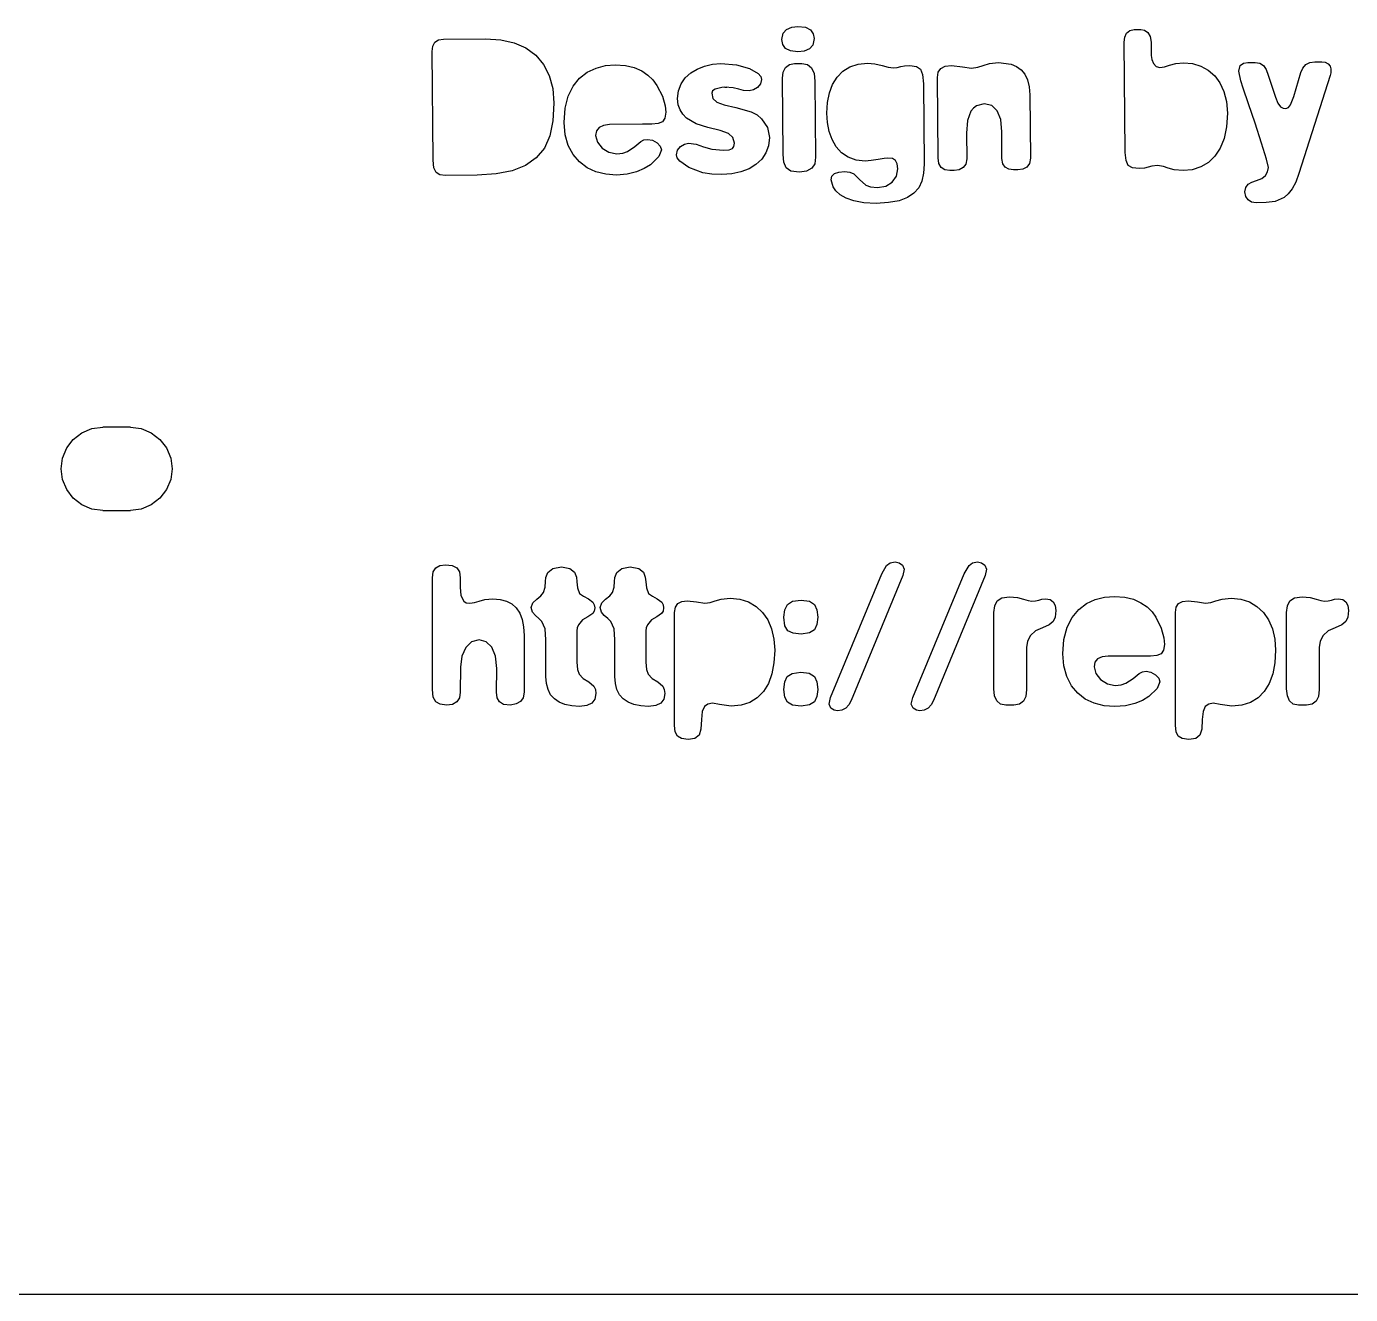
# Model space of a CAD drawing. Header units: metres. Extents: x -207 to 147, y 1162 to 1484.
# Drawn here: x -57.28 to -9.57, y 1162.22 to 1207.91 of the extents above; entities that cross this region are included whole.
import ezdxf

# ---------------------------------------------------------------- set-up
doc = ezdxf.new("R2010")
doc.units = ezdxf.units.M

msp = doc.modelspace()

# ---------------------------------------------------------------- linework, layer by layer
at = {"layer": 'COMPONENT0'}
for p, q in [((-30.015, 1207.66, 0), (-29.89, 1207.803, 0)), ((-29.89, 1207.803, 0), (-29.706, 1207.879, 0)), ((-29.706, 1207.879, 0), (-29.488, 1207.906, 0)), ((-29.488, 1207.906, 0), (-29.213, 1207.878, 0)), ((-29.213, 1207.878, 0), (-29.033, 1207.786, 0)), ((-29.033, 1207.786, 0), (-28.932, 1207.646, 0)), ((-17.638, 1207.665, 0), (-17.525, 1207.762, 0)), ((-17.525, 1207.762, 0), (-17.361, 1207.795, 0)), ((-17.361, 1207.795, 0), (-17.127, 1207.798, 0)), ((-17.127, 1207.798, 0), (-16.985, 1207.771, 0)), ((-16.985, 1207.771, 0), (-16.866, 1207.69, 0)), ((-42.637, 1207.198, 0), (-42.562, 1207.336, 0)), ((-42.562, 1207.336, 0), (-42.434, 1207.42, 0)), ((-42.434, 1207.42, 0), (-42.255, 1207.449, 0)), ((-42.255, 1207.449, 0), (-40.745, 1207.463, 0)), ((-40.745, 1207.463, 0), (-40.192, 1207.43, 0)), ((-40.192, 1207.43, 0), (-39.704, 1207.321, 0)), ((-39.704, 1207.321, 0), (-39.283, 1207.135, 0)), ((-30.055, 1207.432, 0), (-30.015, 1207.66, 0)), ((-30.023, 1207.258, 0), (-30.055, 1207.432, 0)), ((-29.928, 1207.118, 0), (-30.023, 1207.258, 0)), ((-28.938, 1207.239, 0), (-29.066, 1207.096, 0)), ((-28.898, 1207.472, 0), (-28.938, 1207.239, 0)), ((-28.932, 1207.646, 0), (-28.898, 1207.472, 0)), ((-17.723, 1207.338, 0), (-17.703, 1207.518, 0)), ((-17.685, 1203.365, 0), (-17.723, 1207.338, 0)), ((-17.703, 1207.518, 0), (-17.638, 1207.665, 0)), ((-16.866, 1207.69, 0), (-16.785, 1207.55, 0)), ((-16.785, 1207.55, 0), (-16.756, 1207.347, 0)), ((-16.756, 1207.347, 0), (-16.752, 1206.863, 0)), ((-42.661, 1207.005, 0), (-42.637, 1207.198, 0)), ((-42.624, 1203.092, 0), (-42.661, 1207.005, 0)), ((-39.283, 1207.135, 0), (-38.929, 1206.872, 0)), ((-38.929, 1206.872, 0), (-38.647, 1206.538, 0)), ((-29.753, 1207.026, 0), (-29.928, 1207.118, 0)), ((-29.48, 1206.997, 0), (-29.753, 1207.026, 0)), ((-29.255, 1207.023, 0), (-29.48, 1206.997, 0)), ((-29.066, 1207.096, 0), (-29.255, 1207.023, 0)), ((-16.752, 1206.863, 0), (-16.731, 1206.712, 0)), ((-38.647, 1206.538, 0), (-38.443, 1206.138, 0)), ((-37.072, 1206.257, 0), (-36.758, 1206.407, 0)), ((-36.758, 1206.407, 0), (-36.419, 1206.495, 0)), ((-36.419, 1206.495, 0), (-36.067, 1206.527, 0)), ((-36.067, 1206.527, 0), (-35.693, 1206.504, 0)), ((-35.693, 1206.504, 0), (-35.377, 1206.427, 0)), ((-35.377, 1206.427, 0), (-35.111, 1206.308, 0)), ((-35.111, 1206.308, 0), (-34.887, 1206.157, 0)), ((-33.343, 1206.233, 0), (-33.109, 1206.374, 0)), ((-33.109, 1206.374, 0), (-32.843, 1206.479, 0)), ((-32.843, 1206.479, 0), (-32.557, 1206.545, 0)), ((-32.557, 1206.545, 0), (-32.261, 1206.569, 0)), ((-32.261, 1206.569, 0), (-31.7, 1206.523, 0)), ((-31.7, 1206.523, 0), (-31.23, 1206.395, 0)), ((-31.23, 1206.395, 0), (-30.909, 1206.212, 0)), ((-30.014, 1206.258, 0), (-29.925, 1206.426, 0)), ((-29.925, 1206.426, 0), (-29.786, 1206.535, 0)), ((-29.786, 1206.535, 0), (-29.607, 1206.572, 0)), ((-29.607, 1206.572, 0), (-29.344, 1206.575, 0)), ((-29.344, 1206.575, 0), (-29.138, 1206.536, 0)), ((-29.138, 1206.536, 0), (-28.99, 1206.417, 0)), ((-28.99, 1206.417, 0), (-28.9, 1206.216, 0)), ((-28.067, 1206.08, 0), (-27.86, 1206.291, 0)), ((-27.86, 1206.291, 0), (-27.609, 1206.451, 0)), ((-27.609, 1206.451, 0), (-27.314, 1206.553, 0)), ((-27.314, 1206.553, 0), (-26.976, 1206.589, 0)), ((-26.976, 1206.589, 0), (-26.705, 1206.562, 0)), ((-26.705, 1206.562, 0), (-26.451, 1206.502, 0)), ((-26.451, 1206.502, 0), (-26.227, 1206.446, 0)), ((-26.227, 1206.446, 0), (-26.036, 1206.422, 0)), ((-26.036, 1206.422, 0), (-25.901, 1206.434, 0)), ((-25.901, 1206.434, 0), (-25.776, 1206.461, 0)), ((-25.776, 1206.461, 0), (-25.637, 1206.488, 0)), ((-25.637, 1206.488, 0), (-25.451, 1206.501, 0)), ((-25.451, 1206.501, 0), (-25.211, 1206.47, 0)), ((-25.211, 1206.47, 0), (-25.065, 1206.373, 0)), ((-25.065, 1206.373, 0), (-24.988, 1206.175, 0)), ((-24.424, 1206.257, 0), (-24.329, 1206.391, 0)), ((-24.329, 1206.391, 0), (-24.17, 1206.472, 0)), ((-24.17, 1206.472, 0), (-23.946, 1206.501, 0)), ((-23.946, 1206.501, 0), (-23.55, 1206.453, 0)), ((-23.55, 1206.453, 0), (-23.227, 1206.405, 0)), ((-23.227, 1206.405, 0), (-23, 1206.437, 0)), ((-23, 1206.437, 0), (-22.803, 1206.505, 0)), ((-22.803, 1206.505, 0), (-22.573, 1206.573, 0)), ((-22.573, 1206.573, 0), (-22.247, 1206.605, 0)), ((-22.247, 1206.605, 0), (-21.792, 1206.543, 0)), ((-21.792, 1206.543, 0), (-21.601, 1206.461, 0)), ((-21.601, 1206.461, 0), (-21.436, 1206.345, 0)), ((-21.436, 1206.345, 0), (-21.301, 1206.19, 0)), ((-16.731, 1206.712, 0), (-16.672, 1206.567, 0)), ((-16.672, 1206.567, 0), (-16.575, 1206.461, 0)), ((-16.575, 1206.461, 0), (-16.44, 1206.426, 0)), ((-16.44, 1206.426, 0), (-16.268, 1206.453, 0)), ((-16.268, 1206.453, 0), (-16.085, 1206.51, 0)), ((-16.085, 1206.51, 0), (-15.866, 1206.567, 0)), ((-15.866, 1206.567, 0), (-15.591, 1206.595, 0)), ((-15.591, 1206.595, 0), (-15.266, 1206.568, 0)), ((-15.266, 1206.568, 0), (-14.963, 1206.48, 0)), ((-14.963, 1206.48, 0), (-14.693, 1206.334, 0)), ((-14.693, 1206.334, 0), (-14.462, 1206.133, 0)), ((-13.591, 1206.299, 0), (-13.541, 1206.498, 0)), ((-13.525, 1205.948, 0), (-13.591, 1206.299, 0)), ((-13.541, 1206.498, 0), (-13.421, 1206.587, 0)), ((-13.421, 1206.587, 0), (-13.267, 1206.61, 0)), ((-13.267, 1206.61, 0), (-13.003, 1206.613, 0)), ((-13.003, 1206.613, 0), (-12.839, 1206.585, 0)), ((-12.839, 1206.585, 0), (-12.705, 1206.498, 0)), ((-12.705, 1206.498, 0), (-12.602, 1206.353, 0)), ((-12.602, 1206.353, 0), (-12.53, 1206.148, 0)), ((-11.358, 1206.247, 0), (-11.285, 1206.41, 0)), ((-11.285, 1206.41, 0), (-11.181, 1206.531, 0)), ((-11.181, 1206.531, 0), (-11.038, 1206.606, 0)), ((-11.038, 1206.606, 0), (-10.848, 1206.633, 0)), ((-10.848, 1206.633, 0), (-10.599, 1206.635, 0)), ((-10.599, 1206.635, 0), (-10.476, 1206.617, 0)), ((-10.476, 1206.617, 0), (-10.371, 1206.561, 0)), ((-10.371, 1206.561, 0), (-10.299, 1206.476, 0)), ((-10.299, 1206.476, 0), (-10.274, 1206.375, 0)), ((-10.274, 1206.375, 0), (-10.28, 1206.239, 0)), ((-38.443, 1206.138, 0), (-38.319, 1205.673, 0)), ((-37.579, 1205.757, 0), (-37.348, 1206.042, 0)), ((-37.348, 1206.042, 0), (-37.072, 1206.257, 0)), ((-34.887, 1206.157, 0), (-34.704, 1205.981, 0)), ((-34.704, 1205.981, 0), (-34.561, 1205.786, 0)), ((-33.788, 1205.587, 0), (-33.691, 1205.837, 0)), ((-33.691, 1205.837, 0), (-33.539, 1206.054, 0)), ((-33.539, 1206.054, 0), (-33.343, 1206.233, 0)), ((-30.832, 1205.842, 0), (-30.941, 1205.713, 0)), ((-30.909, 1206.212, 0), (-30.82, 1206.105, 0)), ((-30.79, 1205.996, 0), (-30.832, 1205.842, 0)), ((-30.82, 1206.105, 0), (-30.79, 1205.996, 0)), ((-30.042, 1206.04, 0), (-30.014, 1206.258, 0)), ((-30.016, 1203.299, 0), (-30.042, 1206.04, 0)), ((-28.9, 1206.216, 0), (-28.868, 1205.934, 0)), ((-28.868, 1205.934, 0), (-28.842, 1203.193, 0)), ((-28.348, 1205.513, 0), (-28.23, 1205.82, 0)), ((-28.23, 1205.82, 0), (-28.067, 1206.08, 0)), ((-24.988, 1206.175, 0), (-24.961, 1205.846, 0)), ((-24.961, 1205.846, 0), (-24.933, 1202.943, 0)), ((-24.454, 1206.071, 0), (-24.424, 1206.257, 0)), ((-24.427, 1203.169, 0), (-24.454, 1206.071, 0)), ((-21.301, 1206.19, 0), (-21.204, 1205.987, 0)), ((-21.204, 1205.987, 0), (-21.145, 1205.738, 0)), ((-14.462, 1206.133, 0), (-14.273, 1205.877, 0)), ((-14.273, 1205.877, 0), (-14.13, 1205.565, 0)), ((-13.438, 1205.678, 0), (-13.525, 1205.948, 0)), ((-12.53, 1206.148, 0), (-12.266, 1205.359, 0)), ((-11.614, 1205.38, 0), (-11.358, 1206.247, 0)), ((-10.301, 1206.14, 0), (-11.426, 1202.611, 0)), ((-10.28, 1206.239, 0), (-10.301, 1206.14, 0)), ((-38.319, 1205.673, 0), (-38.275, 1205.141, 0)), ((-37.873, 1204.959, 0), (-37.759, 1205.397, 0)), ((-37.759, 1205.397, 0), (-37.579, 1205.757, 0)), ((-34.561, 1205.786, 0), (-34.366, 1205.392, 0)), ((-34.366, 1205.392, 0), (-34.271, 1205.045, 0)), ((-33.818, 1205.308, 0), (-33.788, 1205.587, 0)), ((-32.558, 1205.591, 0), (-32.588, 1205.503, 0)), ((-32.588, 1205.503, 0), (-32.546, 1205.316, 0)), ((-32.465, 1205.651, 0), (-32.558, 1205.591, 0)), ((-32.22, 1205.712, 0), (-32.465, 1205.651, 0)), ((-32.041, 1205.724, 0), (-32.22, 1205.712, 0)), ((-32.114, 1205.72, 0), (-32.041, 1205.724, 0)), ((-31.817, 1205.701, 0), (-32.114, 1205.72, 0)), ((-31.611, 1205.652, 0), (-31.817, 1205.701, 0)), ((-31.438, 1205.602, 0), (-31.611, 1205.652, 0)), ((-31.24, 1205.582, 0), (-31.438, 1205.602, 0)), ((-31.087, 1205.62, 0), (-31.24, 1205.582, 0)), ((-30.941, 1205.713, 0), (-31.087, 1205.62, 0)), ((-28.419, 1205.166, 0), (-28.348, 1205.513, 0)), ((-21.145, 1205.738, 0), (-21.123, 1205.443, 0)), ((-21.123, 1205.443, 0), (-21.101, 1203.156, 0)), ((-14.13, 1205.565, 0), (-14.039, 1205.198, 0)), ((-13.246, 1205.122, 0), (-13.438, 1205.678, 0)), ((-12.266, 1205.359, 0), (-12.19, 1205.14, 0)), ((-11.725, 1205.085, 0), (-11.614, 1205.38, 0)), ((-38.275, 1205.141, 0), (-38.308, 1204.508, 0)), ((-37.907, 1204.442, 0), (-37.873, 1204.959, 0)), ((-34.271, 1205.045, 0), (-34.247, 1204.814, 0)), ((-33.795, 1205.089, 0), (-33.818, 1205.308, 0)), ((-33.73, 1204.902, 0), (-33.795, 1205.089, 0)), ((-33.629, 1204.743, 0), (-33.73, 1204.902, 0)), ((-32.546, 1205.316, 0), (-32.406, 1205.182, 0)), ((-32.406, 1205.182, 0), (-32.141, 1205.082, 0)), ((-32.141, 1205.082, 0), (-31.719, 1204.991, 0)), ((-31.719, 1204.991, 0), (-31.164, 1204.83, 0)), ((-28.44, 1204.787, 0), (-28.419, 1205.166, 0)), ((-23.247, 1204.851, 0), (-23.365, 1204.52, 0)), ((-23.158, 1204.967, 0), (-23.247, 1204.851, 0)), ((-23.048, 1205.051, 0), (-23.158, 1204.967, 0)), ((-22.768, 1205.119, 0), (-23.048, 1205.051, 0)), ((-22.493, 1205.059, 0), (-22.768, 1205.119, 0)), ((-22.295, 1204.871, 0), (-22.493, 1205.059, 0)), ((-22.174, 1204.556, 0), (-22.295, 1204.871, 0)), ((-14.039, 1205.198, 0), (-14.005, 1204.778, 0)), ((-13.008, 1204.417, 0), (-13.246, 1205.122, 0)), ((-12.19, 1205.14, 0), (-12.094, 1205.016, 0)), ((-12.094, 1205.016, 0), (-11.991, 1204.962, 0)), ((-11.991, 1204.962, 0), (-11.896, 1204.952, 0)), ((-11.896, 1204.952, 0), (-11.798, 1204.986, 0)), ((-11.798, 1204.986, 0), (-11.725, 1205.085, 0)), ((-38.308, 1204.508, 0), (-38.421, 1203.971, 0)), ((-37.868, 1204.002, 0), (-37.907, 1204.442, 0)), ((-36.266, 1204.37, 0), (-36.49, 1204.344, 0)), ((-35.079, 1204.381, 0), (-36.266, 1204.37, 0)), ((-34.742, 1204.384, 0), (-35.079, 1204.381, 0)), ((-34.515, 1204.407, 0), (-34.742, 1204.384, 0)), ((-34.361, 1204.472, 0), (-34.515, 1204.407, 0)), ((-34.275, 1204.6, 0), (-34.361, 1204.472, 0)), ((-34.247, 1204.814, 0), (-34.275, 1204.6, 0)), ((-33.496, 1204.607, 0), (-33.629, 1204.743, 0)), ((-33.15, 1204.398, 0), (-33.496, 1204.607, 0)), ((-32.723, 1204.263, 0), (-33.15, 1204.398, 0)), ((-31.164, 1204.83, 0), (-30.955, 1204.718, 0)), ((-30.955, 1204.718, 0), (-30.791, 1204.585, 0)), ((-30.791, 1204.585, 0), (-30.579, 1204.271, 0)), ((-28.416, 1204.45, 0), (-28.44, 1204.787, 0)), ((-28.353, 1204.128, 0), (-28.416, 1204.45, 0)), ((-23.365, 1204.52, 0), (-23.401, 1204.058, 0)), ((-22.13, 1204.114, 0), (-22.174, 1204.556, 0)), ((-14.005, 1204.778, 0), (-14.032, 1204.291, 0)), ((-12.778, 1203.705, 0), (-13.008, 1204.417, 0)), ((-38.421, 1203.971, 0), (-38.62, 1203.526, 0)), ((-37.757, 1203.619, 0), (-37.868, 1204.002, 0)), ((-36.745, 1204.151, 0), (-36.776, 1203.984, 0)), ((-36.776, 1203.984, 0), (-36.707, 1203.743, 0)), ((-36.65, 1204.271, 0), (-36.745, 1204.151, 0)), ((-36.49, 1204.344, 0), (-36.65, 1204.271, 0)), ((-32.279, 1204.153, 0), (-32.723, 1204.263, 0)), ((-31.985, 1204.05, 0), (-32.279, 1204.153, 0)), ((-31.822, 1203.912, 0), (-31.985, 1204.05, 0)), ((-31.772, 1203.7, 0), (-31.822, 1203.912, 0)), ((-30.579, 1204.271, 0), (-30.506, 1203.903, 0)), ((-30.506, 1203.903, 0), (-30.536, 1203.61, 0)), ((-28.248, 1203.832, 0), (-28.353, 1204.128, 0)), ((-23.401, 1204.058, 0), (-23.399, 1203.134, 0)), ((-22.129, 1203.146, 0), (-22.13, 1204.114, 0)), ((-14.032, 1204.291, 0), (-14.121, 1203.871, 0)), ((-38.62, 1203.526, 0), (-38.912, 1203.171, 0)), ((-37.584, 1203.294, 0), (-37.757, 1203.619, 0)), ((-36.707, 1203.743, 0), (-36.533, 1203.528, 0)), ((-36.533, 1203.528, 0), (-36.29, 1203.373, 0)), ((-35.623, 1203.401, 0), (-35.361, 1203.579, 0)), ((-35.361, 1203.579, 0), (-35.146, 1203.757, 0)), ((-35.146, 1203.757, 0), (-35.033, 1203.819, 0)), ((-35.033, 1203.819, 0), (-34.898, 1203.84, 0)), ((-34.898, 1203.84, 0), (-34.722, 1203.805, 0)), ((-34.722, 1203.805, 0), (-34.559, 1203.715, 0)), ((-34.559, 1203.715, 0), (-34.441, 1203.595, 0)), ((-34.396, 1203.464, 0), (-34.492, 1203.225, 0)), ((-34.441, 1203.595, 0), (-34.396, 1203.464, 0)), ((-33.858, 1203.285, 0), (-33.823, 1203.446, 0)), ((-33.823, 1203.446, 0), (-33.717, 1203.579, 0)), ((-33.717, 1203.579, 0), (-33.573, 1203.668, 0)), ((-33.573, 1203.668, 0), (-33.422, 1203.699, 0)), ((-33.422, 1203.699, 0), (-33.146, 1203.661, 0)), ((-33.146, 1203.661, 0), (-32.889, 1203.572, 0)), ((-32.889, 1203.572, 0), (-32.584, 1203.484, 0)), ((-32.584, 1203.484, 0), (-32.158, 1203.448, 0)), ((-32.158, 1203.448, 0), (-31.959, 1203.464, 0)), ((-31.959, 1203.464, 0), (-31.844, 1203.509, 0)), ((-31.844, 1203.509, 0), (-31.79, 1203.587, 0)), ((-31.79, 1203.587, 0), (-31.772, 1203.7, 0)), ((-30.536, 1203.61, 0), (-30.633, 1203.349, 0)), ((-28.098, 1203.573, 0), (-28.248, 1203.832, 0)), ((-27.906, 1203.358, 0), (-28.098, 1203.573, 0)), ((-14.266, 1203.518, 0), (-14.456, 1203.231, 0)), ((-14.121, 1203.871, 0), (-14.266, 1203.518, 0)), ((-12.6, 1203.127, 0), (-12.778, 1203.705, 0)), ((-42.597, 1202.816, 0), (-42.624, 1203.092, 0)), ((-38.912, 1203.171, 0), (-39.297, 1202.9, 0)), ((-37.356, 1203.025, 0), (-37.584, 1203.294, 0)), ((-37.079, 1202.816, 0), (-37.356, 1203.025, 0)), ((-36.29, 1203.373, 0), (-36.007, 1203.317, 0)), ((-36.007, 1203.317, 0), (-35.794, 1203.339, 0)), ((-35.794, 1203.339, 0), (-35.623, 1203.401, 0)), ((-34.492, 1203.225, 0), (-34.79, 1202.925, 0)), ((-33.828, 1203.177, 0), (-33.858, 1203.285, 0)), ((-33.742, 1203.059, 0), (-33.828, 1203.177, 0)), ((-33.417, 1202.825, 0), (-33.742, 1203.059, 0)), ((-30.787, 1203.121, 0), (-30.992, 1202.932, 0)), ((-30.633, 1203.349, 0), (-30.787, 1203.121, 0)), ((-29.987, 1203.017, 0), (-30.016, 1203.299, 0)), ((-29.905, 1202.816, 0), (-29.987, 1203.017, 0)), ((-28.877, 1202.962, 0), (-28.985, 1202.796, 0)), ((-28.842, 1203.193, 0), (-28.877, 1202.962, 0)), ((-27.67, 1203.192, 0), (-27.906, 1203.358, 0)), ((-27.388, 1203.088, 0), (-27.67, 1203.192, 0)), ((-27.06, 1203.055, 0), (-27.388, 1203.088, 0)), ((-26.84, 1203.072, 0), (-27.06, 1203.055, 0)), ((-26.595, 1203.111, 0), (-26.84, 1203.072, 0)), ((-26.379, 1203.15, 0), (-26.595, 1203.111, 0)), ((-26.24, 1203.166, 0), (-26.379, 1203.15, 0)), ((-26.077, 1203.144, 0), (-26.24, 1203.166, 0)), ((-25.968, 1203.076, 0), (-26.077, 1203.144, 0)), ((-25.906, 1202.955, 0), (-25.968, 1203.076, 0)), ((-25.885, 1202.773, 0), (-25.906, 1202.955, 0)), ((-24.933, 1202.943, 0), (-24.952, 1202.62, 0)), ((-24.397, 1202.965, 0), (-24.427, 1203.169, 0)), ((-24.313, 1202.825, 0), (-24.397, 1202.965, 0)), ((-23.43, 1202.95, 0), (-23.528, 1202.822, 0)), ((-23.399, 1203.134, 0), (-23.43, 1202.95, 0)), ((-22.098, 1202.962, 0), (-22.129, 1203.146, 0)), ((-22.008, 1202.836, 0), (-22.098, 1202.962, 0)), ((-21.133, 1202.972, 0), (-21.231, 1202.843, 0)), ((-21.101, 1203.156, 0), (-21.133, 1202.972, 0)), ((-17.656, 1203.073, 0), (-17.685, 1203.365, 0)), ((-17.575, 1202.898, 0), (-17.656, 1203.073, 0)), ((-14.69, 1203.007, 0), (-14.966, 1202.846, 0)), ((-14.456, 1203.231, 0), (-14.69, 1203.007, 0)), ((-12.528, 1202.82, 0), (-12.6, 1203.127, 0)), ((-42.521, 1202.649, 0), (-42.597, 1202.816, 0)), ((-42.385, 1202.565, 0), (-42.521, 1202.649, 0)), ((-42.179, 1202.539, 0), (-42.385, 1202.565, 0)), ((-41.036, 1202.55, 0), (-42.179, 1202.539, 0)), ((-40.354, 1202.593, 0), (-41.036, 1202.55, 0)), ((-39.776, 1202.708, 0), (-40.354, 1202.593, 0)), ((-39.297, 1202.9, 0), (-39.776, 1202.708, 0)), ((-36.759, 1202.668, 0), (-37.079, 1202.816, 0)), ((-36.402, 1202.581, 0), (-36.759, 1202.668, 0)), ((-36.014, 1202.554, 0), (-36.402, 1202.581, 0)), ((-35.63, 1202.585, 0), (-36.014, 1202.554, 0)), ((-35.297, 1202.667, 0), (-35.63, 1202.585, 0)), ((-35.017, 1202.786, 0), (-35.297, 1202.667, 0)), ((-34.79, 1202.925, 0), (-35.017, 1202.786, 0)), ((-32.906, 1202.639, 0), (-33.417, 1202.825, 0)), ((-32.585, 1202.584, 0), (-32.906, 1202.639, 0)), ((-32.223, 1202.569, 0), (-32.585, 1202.584, 0)), ((-31.865, 1202.595, 0), (-32.223, 1202.569, 0)), ((-31.535, 1202.667, 0), (-31.865, 1202.595, 0)), ((-31.242, 1202.78, 0), (-31.535, 1202.667, 0)), ((-30.992, 1202.932, 0), (-31.242, 1202.78, 0)), ((-29.731, 1202.697, 0), (-29.905, 1202.816, 0)), ((-29.424, 1202.66, 0), (-29.731, 1202.697, 0)), ((-29.168, 1202.695, 0), (-29.424, 1202.66, 0)), ((-28.985, 1202.796, 0), (-29.168, 1202.695, 0)), ((-28.285, 1202.384, 0), (-28.255, 1202.512, 0)), ((-28.255, 1202.512, 0), (-28.163, 1202.605, 0)), ((-28.163, 1202.605, 0), (-28.011, 1202.661, 0)), ((-28.011, 1202.661, 0), (-27.804, 1202.682, 0)), ((-27.804, 1202.682, 0), (-27.607, 1202.661, 0)), ((-27.607, 1202.661, 0), (-27.47, 1202.593, 0)), ((-27.47, 1202.593, 0), (-27.266, 1202.393, 0)), ((-26.082, 1202.298, 0), (-25.932, 1202.511, 0)), ((-25.932, 1202.511, 0), (-25.885, 1202.773, 0)), ((-24.952, 1202.62, 0), (-25.015, 1202.338, 0)), ((-24.182, 1202.744, 0), (-24.313, 1202.825, 0)), ((-24.012, 1202.718, 0), (-24.182, 1202.744, 0)), ((-23.85, 1202.72, 0), (-24.012, 1202.718, 0)), ((-23.674, 1202.746, 0), (-23.85, 1202.72, 0)), ((-23.528, 1202.822, 0), (-23.674, 1202.746, 0)), ((-21.876, 1202.763, 0), (-22.008, 1202.836, 0)), ((-21.714, 1202.74, 0), (-21.876, 1202.763, 0)), ((-21.552, 1202.741, 0), (-21.714, 1202.74, 0)), ((-21.377, 1202.768, 0), (-21.552, 1202.741, 0)), ((-21.231, 1202.843, 0), (-21.377, 1202.768, 0)), ((-17.423, 1202.811, 0), (-17.575, 1202.898, 0)), ((-17.182, 1202.784, 0), (-17.423, 1202.811, 0)), ((-16.988, 1202.801, 0), (-17.182, 1202.784, 0)), ((-16.86, 1202.839, 0), (-16.988, 1202.801, 0)), ((-16.729, 1202.877, 0), (-16.86, 1202.839, 0)), ((-16.524, 1202.893, 0), (-16.729, 1202.877, 0)), ((-16.307, 1202.866, 0), (-16.524, 1202.893, 0)), ((-16.134, 1202.802, 0), (-16.307, 1202.866, 0)), ((-15.925, 1202.738, 0), (-16.134, 1202.802, 0)), ((-15.598, 1202.712, 0), (-15.925, 1202.738, 0)), ((-15.272, 1202.747, 0), (-15.598, 1202.712, 0)), ((-14.966, 1202.846, 0), (-15.272, 1202.747, 0)), ((-12.763, 1202.429, 0), (-12.631, 1202.537, 0)), ((-12.631, 1202.537, 0), (-12.553, 1202.673, 0)), ((-12.553, 1202.673, 0), (-12.528, 1202.82, 0)), ((-11.426, 1202.611, 0), (-11.541, 1202.3, 0)), ((-28.213, 1202.124, 0), (-28.285, 1202.384, 0)), ((-28.115, 1201.979, 0), (-28.213, 1202.124, 0)), ((-27.266, 1202.393, 0), (-27.034, 1202.194, 0)), ((-27.034, 1202.194, 0), (-26.86, 1202.127, 0)), ((-26.86, 1202.127, 0), (-26.611, 1202.106, 0)), ((-26.611, 1202.106, 0), (-26.314, 1202.156, 0)), ((-26.314, 1202.156, 0), (-26.082, 1202.298, 0)), ((-25.129, 1202.097, 0), (-25.301, 1201.899, 0)), ((-25.015, 1202.338, 0), (-25.129, 1202.097, 0)), ((-13.37, 1201.947, 0), (-13.343, 1202.103, 0)), ((-13.343, 1202.103, 0), (-13.259, 1202.22, 0)), ((-13.259, 1202.22, 0), (-13.125, 1202.303, 0)), ((-13.125, 1202.303, 0), (-12.949, 1202.362, 0)), ((-12.949, 1202.362, 0), (-12.763, 1202.429, 0)), ((-11.67, 1202.059, 0), (-11.811, 1201.876, 0)), ((-11.541, 1202.3, 0), (-11.67, 1202.059, 0)), ((-27.961, 1201.844, 0), (-28.115, 1201.979, 0)), ((-27.747, 1201.723, 0), (-27.961, 1201.844, 0)), ((-27.468, 1201.621, 0), (-27.747, 1201.723, 0)), ((-27.111, 1201.553, 0), (-27.468, 1201.621, 0)), ((-26.664, 1201.533, 0), (-27.111, 1201.553, 0)), ((-26.212, 1201.56, 0), (-26.664, 1201.533, 0)), ((-25.837, 1201.629, 0), (-26.212, 1201.56, 0)), ((-25.535, 1201.742, 0), (-25.837, 1201.629, 0)), ((-25.301, 1201.899, 0), (-25.535, 1201.742, 0)), ((-13.341, 1201.779, 0), (-13.37, 1201.947, 0)), ((-13.257, 1201.655, 0), (-13.341, 1201.779, 0)), ((-13.13, 1201.58, 0), (-13.257, 1201.655, 0)), ((-12.97, 1201.555, 0), (-13.13, 1201.58, 0)), ((-12.604, 1201.559, 0), (-12.97, 1201.555, 0)), ((-12.278, 1201.595, 0), (-12.604, 1201.559, 0)), ((-11.96, 1201.741, 0), (-12.278, 1201.595, 0)), ((-11.811, 1201.876, 0), (-11.96, 1201.741, 0))]:
    msp.add_line(p, q, dxfattribs=at)
at = {"layer": 'COMPONENT1'}
for p, q in [((-42.65, 1188.047, 0), (-42.621, 1188.253, 0)), ((-42.621, 1188.253, 0), (-42.533, 1188.399, 0)), ((-42.533, 1188.399, 0), (-42.386, 1188.487, 0)), ((-42.386, 1188.487, 0), (-42.18, 1188.516, 0)), ((-42.18, 1188.516, 0), (-41.94, 1188.488, 0)), ((-41.94, 1188.488, 0), (-41.776, 1188.403, 0)), ((-41.776, 1188.403, 0), (-41.683, 1188.257, 0)), ((-41.683, 1188.257, 0), (-41.652, 1188.047, 0)), ((-38.563, 1188.058, 0), (-38.489, 1188.234, 0)), ((-38.489, 1188.234, 0), (-38.317, 1188.377, 0)), ((-38.317, 1188.377, 0), (-38.006, 1188.436, 0)), ((-38.006, 1188.436, 0), (-37.702, 1188.381, 0)), ((-37.702, 1188.381, 0), (-37.534, 1188.242, 0)), ((-37.534, 1188.242, 0), (-37.464, 1188.062, 0)), ((-36.079, 1188.058, 0), (-36.005, 1188.234, 0)), ((-36.005, 1188.234, 0), (-35.833, 1188.377, 0)), ((-35.833, 1188.377, 0), (-35.522, 1188.436, 0)), ((-35.522, 1188.436, 0), (-35.218, 1188.381, 0)), ((-35.218, 1188.381, 0), (-35.05, 1188.242, 0)), ((-35.05, 1188.242, 0), (-34.981, 1188.062, 0)), ((-28.306, 1183.731, 0), (-26.458, 1188.187, 0)), ((-26.458, 1188.187, 0), (-26.283, 1188.484, 0)), ((-26.283, 1188.484, 0), (-26.151, 1188.581, 0)), ((-26.151, 1188.581, 0), (-25.975, 1188.613, 0)), ((-25.975, 1188.613, 0), (-25.832, 1188.587, 0)), ((-25.832, 1188.587, 0), (-25.714, 1188.503, 0)), ((-25.714, 1188.503, 0), (-25.656, 1188.352, 0)), ((-25.656, 1188.352, 0), (-25.696, 1188.129, 0)), ((-25.339, 1183.731, 0), (-23.491, 1188.187, 0)), ((-23.491, 1188.187, 0), (-23.315, 1188.484, 0)), ((-23.315, 1188.484, 0), (-23.184, 1188.581, 0)), ((-23.184, 1188.581, 0), (-23.008, 1188.613, 0)), ((-23.008, 1188.613, 0), (-22.865, 1188.587, 0)), ((-22.865, 1188.587, 0), (-22.747, 1188.503, 0)), ((-22.747, 1188.503, 0), (-22.689, 1188.352, 0)), ((-22.689, 1188.352, 0), (-22.729, 1188.129, 0)), ((-42.65, 1184.016, 0), (-42.65, 1188.047, 0)), ((-41.652, 1188.047, 0), (-41.655, 1187.706, 0)), ((-41.655, 1187.706, 0), (-41.63, 1187.41, 0)), ((-38.65, 1187.512, 0), (-38.585, 1187.71, 0)), ((-38.585, 1187.71, 0), (-38.577, 1187.908, 0)), ((-38.577, 1187.908, 0), (-38.563, 1188.058, 0)), ((-37.464, 1188.062, 0), (-37.45, 1187.893, 0)), ((-37.45, 1187.893, 0), (-37.428, 1187.677, 0)), ((-37.428, 1187.677, 0), (-37.347, 1187.483, 0)), ((-36.167, 1187.512, 0), (-36.101, 1187.71, 0)), ((-36.101, 1187.71, 0), (-36.093, 1187.908, 0)), ((-36.093, 1187.908, 0), (-36.079, 1188.058, 0)), ((-34.981, 1188.062, 0), (-34.966, 1187.893, 0)), ((-34.966, 1187.893, 0), (-34.944, 1187.677, 0)), ((-34.944, 1187.677, 0), (-34.863, 1187.483, 0)), ((-25.696, 1188.129, 0), (-27.558, 1183.628, 0)), ((-22.729, 1188.129, 0), (-24.591, 1183.628, 0)), ((-41.63, 1187.41, 0), (-41.527, 1187.201, 0)), ((-41.527, 1187.201, 0), (-41.434, 1187.143, 0)), ((-41.135, 1187.149, 0), (-40.97, 1187.204, 0)), ((-40.97, 1187.204, 0), (-40.765, 1187.259, 0)), ((-40.765, 1187.259, 0), (-40.479, 1187.285, 0)), ((-40.479, 1187.285, 0), (-40.215, 1187.264, 0)), ((-40.215, 1187.264, 0), (-39.985, 1187.203, 0)), ((-39.985, 1187.203, 0), (-39.791, 1187.099, 0)), ((-39.032, 1187.138, 0), (-38.896, 1187.278, 0)), ((-38.896, 1187.278, 0), (-38.746, 1187.399, 0)), ((-38.746, 1187.399, 0), (-38.65, 1187.512, 0)), ((-37.347, 1187.483, 0), (-37.212, 1187.377, 0)), ((-37.212, 1187.377, 0), (-37.032, 1187.285, 0)), ((-37.032, 1187.285, 0), (-36.874, 1187.16, 0)), ((-36.548, 1187.138, 0), (-36.412, 1187.278, 0)), ((-36.412, 1187.278, 0), (-36.262, 1187.399, 0)), ((-36.262, 1187.399, 0), (-36.167, 1187.512, 0)), ((-34.863, 1187.483, 0), (-34.728, 1187.377, 0)), ((-34.728, 1187.377, 0), (-34.548, 1187.285, 0)), ((-34.548, 1187.285, 0), (-34.39, 1187.16, 0)), ((-33.811, 1187.112, 0), (-33.669, 1187.192, 0)), ((-33.669, 1187.192, 0), (-33.47, 1187.218, 0)), ((-33.47, 1187.218, 0), (-33.134, 1187.174, 0)), ((-32.646, 1187.156, 0), (-32.467, 1187.215, 0)), ((-32.467, 1187.215, 0), (-32.243, 1187.277, 0)), ((-32.243, 1187.277, 0), (-31.917, 1187.306, 0)), ((-31.917, 1187.306, 0), (-31.574, 1187.273, 0)), ((-31.574, 1187.273, 0), (-31.261, 1187.174, 0)), ((-29.859, 1187.081, 0), (-29.674, 1187.196, 0)), ((-29.674, 1187.196, 0), (-29.368, 1187.235, 0)), ((-29.368, 1187.235, 0), (-29.059, 1187.196, 0)), ((-29.059, 1187.196, 0), (-28.88, 1187.081, 0)), ((-22.389, 1187.032, 0), (-22.304, 1187.212, 0)), ((-22.304, 1187.212, 0), (-22.136, 1187.322, 0)), ((-22.136, 1187.322, 0), (-21.86, 1187.358, 0)), ((-21.86, 1187.358, 0), (-21.566, 1187.333, 0)), ((-21.566, 1187.333, 0), (-21.35, 1187.278, 0)), ((-21.35, 1187.278, 0), (-21.189, 1187.223, 0)), ((-21.189, 1187.223, 0), (-21.053, 1187.197, 0)), ((-21.053, 1187.197, 0), (-20.914, 1187.212, 0)), ((-20.914, 1187.212, 0), (-20.804, 1187.241, 0)), ((-20.804, 1187.241, 0), (-20.694, 1187.27, 0)), ((-20.694, 1187.27, 0), (-20.555, 1187.285, 0)), ((-20.555, 1187.285, 0), (-20.394, 1187.258, 0)), ((-20.394, 1187.258, 0), (-20.28, 1187.179, 0)), ((-19.084, 1187.114, 0), (-18.769, 1187.261, 0)), ((-18.769, 1187.261, 0), (-18.43, 1187.346, 0)), ((-18.43, 1187.346, 0), (-18.077, 1187.374, 0)), ((-18.077, 1187.374, 0), (-17.703, 1187.348, 0)), ((-17.703, 1187.348, 0), (-17.388, 1187.268, 0)), ((-17.388, 1187.268, 0), (-17.123, 1187.146, 0)), ((-15.762, 1187.112, 0), (-15.62, 1187.192, 0)), ((-15.62, 1187.192, 0), (-15.421, 1187.218, 0)), ((-15.421, 1187.218, 0), (-15.084, 1187.174, 0)), ((-14.597, 1187.156, 0), (-14.417, 1187.215, 0)), ((-14.417, 1187.215, 0), (-14.194, 1187.277, 0)), ((-14.194, 1187.277, 0), (-13.868, 1187.306, 0)), ((-13.868, 1187.306, 0), (-13.524, 1187.273, 0)), ((-13.524, 1187.273, 0), (-13.212, 1187.174, 0)), ((-11.842, 1187.032, 0), (-11.756, 1187.212, 0)), ((-11.756, 1187.212, 0), (-11.588, 1187.322, 0)), ((-11.588, 1187.322, 0), (-11.312, 1187.358, 0)), ((-11.312, 1187.358, 0), (-11.019, 1187.333, 0)), ((-11.019, 1187.333, 0), (-10.802, 1187.278, 0)), ((-10.802, 1187.278, 0), (-10.641, 1187.223, 0)), ((-10.641, 1187.223, 0), (-10.505, 1187.197, 0)), ((-10.505, 1187.197, 0), (-10.366, 1187.212, 0)), ((-10.366, 1187.212, 0), (-10.256, 1187.241, 0)), ((-10.256, 1187.241, 0), (-10.146, 1187.27, 0)), ((-10.146, 1187.27, 0), (-10.007, 1187.285, 0)), ((-10.007, 1187.285, 0), (-9.847, 1187.258, 0)), ((-9.847, 1187.258, 0), (-9.732, 1187.179, 0)), ((-41.434, 1187.143, 0), (-41.3, 1187.124, 0)), ((-41.3, 1187.124, 0), (-41.135, 1187.149, 0)), ((-39.791, 1187.099, 0), (-39.633, 1186.955, 0)), ((-39.633, 1186.955, 0), (-39.509, 1186.77, 0)), ((-39.509, 1186.77, 0), (-39.421, 1186.543, 0)), ((-39.09, 1186.97, 0), (-39.032, 1187.138, 0)), ((-39.046, 1186.805, 0), (-39.09, 1186.97, 0)), ((-38.944, 1186.68, 0), (-39.046, 1186.805, 0)), ((-36.878, 1186.754, 0), (-37.05, 1186.633, 0)), ((-36.823, 1186.839, 0), (-36.878, 1186.754, 0)), ((-36.874, 1187.16, 0), (-36.822, 1187.072, 0)), ((-36.805, 1186.955, 0), (-36.823, 1186.839, 0)), ((-36.822, 1187.072, 0), (-36.805, 1186.955, 0)), ((-36.606, 1186.97, 0), (-36.548, 1187.138, 0)), ((-36.562, 1186.805, 0), (-36.606, 1186.97, 0)), ((-36.46, 1186.68, 0), (-36.562, 1186.805, 0)), ((-34.394, 1186.754, 0), (-34.566, 1186.633, 0)), ((-34.339, 1186.839, 0), (-34.394, 1186.754, 0)), ((-34.39, 1187.16, 0), (-34.338, 1187.072, 0)), ((-34.321, 1186.955, 0), (-34.339, 1186.839, 0)), ((-34.338, 1187.072, 0), (-34.321, 1186.955, 0)), ((-33.924, 1186.793, 0), (-33.896, 1186.979, 0)), ((-33.924, 1182.719, 0), (-33.924, 1186.793, 0)), ((-33.896, 1186.979, 0), (-33.811, 1187.112, 0)), ((-33.134, 1187.174, 0), (-32.841, 1187.13, 0)), ((-32.841, 1187.13, 0), (-32.646, 1187.156, 0)), ((-31.261, 1187.174, 0), (-30.986, 1187.014, 0)), ((-30.986, 1187.014, 0), (-30.755, 1186.797, 0)), ((-30.755, 1186.797, 0), (-30.57, 1186.526, 0)), ((-29.983, 1186.619, 0), (-29.952, 1186.888, 0)), ((-29.952, 1186.888, 0), (-29.859, 1187.081, 0)), ((-28.88, 1187.081, 0), (-28.795, 1186.888, 0)), ((-28.795, 1186.888, 0), (-28.766, 1186.619, 0)), ((-22.418, 1186.787, 0), (-22.389, 1187.032, 0)), ((-22.418, 1184.045, 0), (-22.418, 1186.787, 0)), ((-20.28, 1187.179, 0), (-20.211, 1187.046, 0)), ((-20.188, 1186.86, 0), (-20.212, 1186.629, 0)), ((-20.211, 1187.046, 0), (-20.188, 1186.86, 0)), ((-19.597, 1186.618, 0), (-19.363, 1186.902, 0)), ((-19.363, 1186.902, 0), (-19.084, 1187.114, 0)), ((-17.123, 1187.146, 0), (-16.9, 1186.993, 0)), ((-16.9, 1186.993, 0), (-16.719, 1186.815, 0)), ((-16.719, 1186.815, 0), (-16.578, 1186.619, 0)), ((-15.875, 1186.793, 0), (-15.847, 1186.979, 0)), ((-15.875, 1182.719, 0), (-15.875, 1186.793, 0)), ((-15.847, 1186.979, 0), (-15.762, 1187.112, 0)), ((-15.084, 1187.174, 0), (-14.791, 1187.13, 0)), ((-14.791, 1187.13, 0), (-14.597, 1187.156, 0)), ((-13.212, 1187.174, 0), (-12.937, 1187.014, 0)), ((-12.937, 1187.014, 0), (-12.706, 1186.797, 0)), ((-12.706, 1186.797, 0), (-12.521, 1186.526, 0)), ((-11.87, 1186.787, 0), (-11.842, 1187.032, 0)), ((-11.87, 1184.045, 0), (-11.87, 1186.787, 0)), ((-9.732, 1187.179, 0), (-9.663, 1187.046, 0)), ((-9.641, 1186.86, 0), (-9.664, 1186.629, 0)), ((-9.663, 1187.046, 0), (-9.641, 1186.86, 0)), ((-39.421, 1186.543, 0), (-39.368, 1186.275, 0)), ((-39.368, 1186.275, 0), (-39.35, 1185.966, 0)), ((-38.819, 1186.574, 0), (-38.944, 1186.68, 0)), ((-38.709, 1186.471, 0), (-38.819, 1186.574, 0)), ((-38.588, 1186.2, 0), (-38.709, 1186.471, 0)), ((-37.431, 1186.244, 0), (-37.446, 1186.138, 0)), ((-37.391, 1186.354, 0), (-37.431, 1186.244, 0)), ((-37.245, 1186.523, 0), (-37.391, 1186.354, 0)), ((-37.05, 1186.633, 0), (-37.245, 1186.523, 0)), ((-36.335, 1186.574, 0), (-36.46, 1186.68, 0)), ((-36.225, 1186.471, 0), (-36.335, 1186.574, 0)), ((-36.105, 1186.2, 0), (-36.225, 1186.471, 0)), ((-34.948, 1186.244, 0), (-34.962, 1186.138, 0)), ((-34.907, 1186.354, 0), (-34.948, 1186.244, 0)), ((-34.761, 1186.523, 0), (-34.907, 1186.354, 0)), ((-34.566, 1186.633, 0), (-34.761, 1186.523, 0)), ((-30.57, 1186.526, 0), (-30.433, 1186.203, 0)), ((-29.947, 1186.31, 0), (-29.983, 1186.619, 0)), ((-29.84, 1186.131, 0), (-29.947, 1186.31, 0)), ((-28.795, 1186.356, 0), (-28.88, 1186.168, 0)), ((-28.766, 1186.619, 0), (-28.795, 1186.356, 0)), ((-20.672, 1186.244, 0), (-20.922, 1186.131, 0)), ((-20.428, 1186.343, 0), (-20.672, 1186.244, 0)), ((-20.283, 1186.464, 0), (-20.428, 1186.343, 0)), ((-20.212, 1186.629, 0), (-20.283, 1186.464, 0)), ((-19.898, 1185.824, 0), (-19.78, 1186.26, 0)), ((-19.78, 1186.26, 0), (-19.597, 1186.618, 0)), ((-16.578, 1186.619, 0), (-16.387, 1186.223, 0)), ((-12.521, 1186.526, 0), (-12.383, 1186.203, 0)), ((-10.124, 1186.244, 0), (-10.374, 1186.131, 0)), ((-9.881, 1186.343, 0), (-10.124, 1186.244, 0)), ((-9.736, 1186.464, 0), (-9.881, 1186.343, 0)), ((-9.664, 1186.629, 0), (-9.736, 1186.464, 0)), ((-40.963, 1185.804, 0), (-41.24, 1185.736, 0)), ((-40.719, 1185.739, 0), (-40.963, 1185.804, 0)), ((-39.35, 1185.966, 0), (-39.35, 1183.928, 0)), ((-38.563, 1185.812, 0), (-38.588, 1186.2, 0)), ((-38.563, 1184.492, 0), (-38.563, 1185.812, 0)), ((-37.446, 1186.138, 0), (-37.45, 1186.017, 0)), ((-37.45, 1186.017, 0), (-37.45, 1185.856, 0)), ((-37.45, 1185.856, 0), (-37.45, 1185.005, 0)), ((-36.079, 1185.812, 0), (-36.105, 1186.2, 0)), ((-36.079, 1184.492, 0), (-36.079, 1185.812, 0)), ((-34.962, 1186.138, 0), (-34.966, 1186.017, 0)), ((-34.966, 1186.017, 0), (-34.966, 1185.856, 0)), ((-34.966, 1185.856, 0), (-34.966, 1185.005, 0)), ((-30.433, 1186.203, 0), (-30.348, 1185.836, 0)), ((-30.348, 1185.836, 0), (-30.319, 1185.43, 0)), ((-29.651, 1186.046, 0), (-29.84, 1186.131, 0)), ((-29.368, 1186.018, 0), (-29.651, 1186.046, 0)), ((-29.059, 1186.055, 0), (-29.368, 1186.018, 0)), ((-28.88, 1186.168, 0), (-29.059, 1186.055, 0)), ((-21.208, 1185.765, 0), (-21.244, 1185.526, 0)), ((-21.101, 1185.969, 0), (-21.208, 1185.765, 0)), ((-20.922, 1186.131, 0), (-21.101, 1185.969, 0)), ((-19.937, 1185.307, 0), (-19.898, 1185.824, 0)), ((-16.387, 1186.223, 0), (-16.296, 1185.875, 0)), ((-16.296, 1185.875, 0), (-16.274, 1185.644, 0)), ((-12.383, 1186.203, 0), (-12.298, 1185.836, 0)), ((-12.298, 1185.836, 0), (-12.27, 1185.43, 0)), ((-10.66, 1185.765, 0), (-10.696, 1185.526, 0)), ((-10.553, 1185.969, 0), (-10.66, 1185.765, 0)), ((-10.374, 1186.131, 0), (-10.553, 1185.969, 0)), ((-41.454, 1185.533, 0), (-41.592, 1185.22, 0)), ((-41.24, 1185.736, 0), (-41.454, 1185.533, 0)), ((-40.516, 1185.544, 0), (-40.719, 1185.739, 0)), ((-40.378, 1185.222, 0), (-40.516, 1185.544, 0)), ((-30.319, 1185.43, 0), (-30.344, 1184.98, 0)), ((-21.244, 1185.526, 0), (-21.244, 1184.016, 0)), ((-19.902, 1184.867, 0), (-19.937, 1185.307, 0)), ((-16.391, 1185.304, 0), (-16.545, 1185.24, 0)), ((-16.303, 1185.431, 0), (-16.391, 1185.304, 0)), ((-16.274, 1185.644, 0), (-16.303, 1185.431, 0)), ((-12.27, 1185.43, 0), (-12.295, 1184.98, 0)), ((-10.696, 1185.526, 0), (-10.696, 1184.016, 0)), ((-41.637, 1184.822, 0), (-41.652, 1183.928, 0)), ((-41.592, 1185.22, 0), (-41.637, 1184.822, 0)), ((-40.333, 1184.778, 0), (-40.378, 1185.222, 0)), ((-37.45, 1185.005, 0), (-37.428, 1184.734, 0)), ((-34.966, 1185.005, 0), (-34.944, 1184.734, 0)), ((-30.344, 1184.98, 0), (-30.42, 1184.584, 0)), ((-19.795, 1184.483, 0), (-19.902, 1184.867, 0)), ((-18.778, 1185.005, 0), (-18.81, 1184.838, 0)), ((-18.81, 1184.838, 0), (-18.744, 1184.596, 0)), ((-18.682, 1185.124, 0), (-18.778, 1185.005, 0)), ((-18.521, 1185.195, 0), (-18.682, 1185.124, 0)), ((-18.297, 1185.219, 0), (-18.521, 1185.195, 0)), ((-17.109, 1185.219, 0), (-18.297, 1185.219, 0)), ((-16.772, 1185.219, 0), (-17.109, 1185.219, 0)), ((-16.545, 1185.24, 0), (-16.772, 1185.219, 0)), ((-12.295, 1184.98, 0), (-12.371, 1184.584, 0)), ((-40.347, 1183.928, 0), (-40.333, 1184.778, 0)), ((-38.544, 1184.238, 0), (-38.563, 1184.492, 0)), ((-37.428, 1184.734, 0), (-37.362, 1184.566, 0)), ((-37.362, 1184.566, 0), (-37.219, 1184.415, 0)), ((-37.219, 1184.415, 0), (-37.017, 1184.294, 0)), ((-36.06, 1184.238, 0), (-36.079, 1184.492, 0)), ((-34.944, 1184.734, 0), (-34.878, 1184.566, 0)), ((-34.878, 1184.566, 0), (-34.735, 1184.415, 0)), ((-34.735, 1184.415, 0), (-34.533, 1184.294, 0)), ((-30.42, 1184.584, 0), (-30.546, 1184.24, 0)), ((-29.958, 1184.292, 0), (-29.866, 1184.482, 0)), ((-29.866, 1184.482, 0), (-29.683, 1184.599, 0)), ((-29.683, 1184.599, 0), (-29.382, 1184.64, 0)), ((-29.382, 1184.64, 0), (-29.072, 1184.601, 0)), ((-29.072, 1184.601, 0), (-28.887, 1184.486, 0)), ((-28.887, 1184.486, 0), (-28.797, 1184.293, 0)), ((-19.624, 1184.156, 0), (-19.795, 1184.483, 0)), ((-18.744, 1184.596, 0), (-18.572, 1184.38, 0)), ((-18.572, 1184.38, 0), (-18.33, 1184.222, 0)), ((-17.663, 1184.244, 0), (-17.399, 1184.42, 0)), ((-17.399, 1184.42, 0), (-17.183, 1184.596, 0)), ((-17.183, 1184.596, 0), (-17.069, 1184.657, 0)), ((-17.069, 1184.657, 0), (-16.933, 1184.677, 0)), ((-16.933, 1184.677, 0), (-16.757, 1184.64, 0)), ((-16.757, 1184.64, 0), (-16.596, 1184.549, 0)), ((-16.596, 1184.549, 0), (-16.479, 1184.428, 0)), ((-16.479, 1184.428, 0), (-16.435, 1184.296, 0)), ((-12.371, 1184.584, 0), (-12.497, 1184.24, 0)), ((-42.621, 1183.741, 0), (-42.65, 1184.016, 0)), ((-41.652, 1183.928, 0), (-41.682, 1183.721, 0)), ((-40.321, 1183.721, 0), (-40.347, 1183.928, 0)), ((-39.35, 1183.928, 0), (-39.383, 1183.724, 0)), ((-38.487, 1184.018, 0), (-38.544, 1184.238, 0)), ((-38.392, 1183.831, 0), (-38.487, 1184.018, 0)), ((-37.017, 1184.294, 0), (-36.838, 1184.133, 0)), ((-36.838, 1184.133, 0), (-36.78, 1184.021, 0)), ((-36.761, 1183.877, 0), (-36.797, 1183.671, 0)), ((-36.78, 1184.021, 0), (-36.761, 1183.877, 0)), ((-36.003, 1184.018, 0), (-36.06, 1184.238, 0)), ((-35.908, 1183.831, 0), (-36.003, 1184.018, 0)), ((-34.533, 1184.294, 0), (-34.354, 1184.133, 0)), ((-34.354, 1184.133, 0), (-34.296, 1184.021, 0)), ((-34.277, 1183.877, 0), (-34.314, 1183.671, 0)), ((-34.296, 1184.021, 0), (-34.277, 1183.877, 0)), ((-30.722, 1183.95, 0), (-30.946, 1183.719, 0)), ((-30.546, 1184.24, 0), (-30.722, 1183.95, 0)), ((-29.983, 1184.024, 0), (-29.958, 1184.292, 0)), ((-29.953, 1183.747, 0), (-29.983, 1184.024, 0)), ((-28.797, 1184.293, 0), (-28.766, 1184.024, 0)), ((-28.766, 1184.024, 0), (-28.795, 1183.761, 0)), ((-22.391, 1183.789, 0), (-22.418, 1184.045, 0)), ((-21.244, 1184.016, 0), (-21.272, 1183.772, 0)), ((-19.399, 1183.885, 0), (-19.624, 1184.156, 0)), ((-19.125, 1183.674, 0), (-19.399, 1183.885, 0)), ((-18.33, 1184.222, 0), (-18.048, 1184.164, 0)), ((-18.048, 1184.164, 0), (-17.834, 1184.184, 0)), ((-17.834, 1184.184, 0), (-17.663, 1184.244, 0)), ((-16.534, 1184.057, 0), (-16.834, 1183.761, 0)), ((-16.435, 1184.296, 0), (-16.534, 1184.057, 0)), ((-12.673, 1183.95, 0), (-12.897, 1183.719, 0)), ((-12.497, 1184.24, 0), (-12.673, 1183.95, 0)), ((-11.843, 1183.789, 0), (-11.87, 1184.045, 0)), ((-10.696, 1184.016, 0), (-10.724, 1183.772, 0)), ((-42.533, 1183.576, 0), (-42.621, 1183.741, 0)), ((-42.379, 1183.492, 0), (-42.533, 1183.576, 0)), ((-42.151, 1183.459, 0), (-42.379, 1183.492, 0)), ((-41.928, 1183.479, 0), (-42.151, 1183.459, 0)), ((-41.773, 1183.569, 0), (-41.928, 1183.479, 0)), ((-41.682, 1183.721, 0), (-41.773, 1183.569, 0)), ((-40.241, 1183.569, 0), (-40.321, 1183.721, 0)), ((-40.086, 1183.479, 0), (-40.241, 1183.569, 0)), ((-39.834, 1183.459, 0), (-40.086, 1183.479, 0)), ((-39.636, 1183.497, 0), (-39.834, 1183.459, 0)), ((-39.482, 1183.583, 0), (-39.636, 1183.497, 0)), ((-39.383, 1183.724, 0), (-39.482, 1183.583, 0)), ((-38.259, 1183.679, 0), (-38.392, 1183.831, 0)), ((-38.088, 1183.56, 0), (-38.259, 1183.679, 0)), ((-37.879, 1183.475, 0), (-38.088, 1183.56, 0)), ((-37.632, 1183.424, 0), (-37.879, 1183.475, 0)), ((-37.347, 1183.407, 0), (-37.632, 1183.424, 0)), ((-37.091, 1183.437, 0), (-37.347, 1183.407, 0)), ((-36.907, 1183.525, 0), (-37.091, 1183.437, 0)), ((-36.797, 1183.671, 0), (-36.907, 1183.525, 0)), ((-35.775, 1183.679, 0), (-35.908, 1183.831, 0)), ((-35.604, 1183.56, 0), (-35.775, 1183.679, 0)), ((-35.395, 1183.475, 0), (-35.604, 1183.56, 0)), ((-35.148, 1183.424, 0), (-35.395, 1183.475, 0)), ((-34.863, 1183.407, 0), (-35.148, 1183.424, 0)), ((-34.607, 1183.437, 0), (-34.863, 1183.407, 0)), ((-34.423, 1183.525, 0), (-34.607, 1183.437, 0)), ((-34.314, 1183.671, 0), (-34.423, 1183.525, 0)), ((-32.848, 1183.404, 0), (-32.931, 1183.227, 0)), ((-32.722, 1183.495, 0), (-32.848, 1183.404, 0)), ((-32.562, 1183.525, 0), (-32.722, 1183.495, 0)), ((-32.313, 1183.473, 0), (-32.562, 1183.525, 0)), ((-31.888, 1183.422, 0), (-32.313, 1183.473, 0)), ((-31.529, 1183.455, 0), (-31.888, 1183.422, 0)), ((-31.215, 1183.554, 0), (-31.529, 1183.455, 0)), ((-30.946, 1183.719, 0), (-31.215, 1183.554, 0)), ((-29.862, 1183.562, 0), (-29.953, 1183.747, 0)), ((-29.678, 1183.458, 0), (-29.862, 1183.562, 0)), ((-29.368, 1183.423, 0), (-29.678, 1183.458, 0)), ((-29.059, 1183.46, 0), (-29.368, 1183.423, 0)), ((-28.88, 1183.573, 0), (-29.059, 1183.46, 0)), ((-28.795, 1183.761, 0), (-28.88, 1183.573, 0)), ((-28.361, 1183.493, 0), (-28.306, 1183.731, 0)), ((-28.298, 1183.346, 0), (-28.361, 1183.493, 0)), ((-27.647, 1183.461, 0), (-27.76, 1183.342, 0)), ((-27.558, 1183.628, 0), (-27.647, 1183.461, 0)), ((-25.394, 1183.493, 0), (-25.339, 1183.731, 0)), ((-25.331, 1183.346, 0), (-25.394, 1183.493, 0)), ((-24.68, 1183.461, 0), (-24.792, 1183.342, 0)), ((-24.591, 1183.628, 0), (-24.68, 1183.461, 0)), ((-22.311, 1183.605, 0), (-22.391, 1183.789, 0)), ((-22.178, 1183.495, 0), (-22.311, 1183.605, 0)), ((-21.992, 1183.459, 0), (-22.178, 1183.495, 0)), ((-21.698, 1183.459, 0), (-21.992, 1183.459, 0)), ((-21.499, 1183.494, 0), (-21.698, 1183.459, 0)), ((-21.357, 1183.598, 0), (-21.499, 1183.494, 0)), ((-21.272, 1183.772, 0), (-21.357, 1183.598, 0)), ((-18.806, 1183.522, 0), (-19.125, 1183.674, 0)), ((-18.45, 1183.432, 0), (-18.806, 1183.522, 0)), ((-18.062, 1183.401, 0), (-18.45, 1183.432, 0)), ((-17.677, 1183.428, 0), (-18.062, 1183.401, 0)), ((-17.344, 1183.508, 0), (-17.677, 1183.428, 0)), ((-17.063, 1183.624, 0), (-17.344, 1183.508, 0)), ((-16.834, 1183.761, 0), (-17.063, 1183.624, 0)), ((-14.799, 1183.404, 0), (-14.881, 1183.227, 0)), ((-14.672, 1183.495, 0), (-14.799, 1183.404, 0)), ((-14.513, 1183.525, 0), (-14.672, 1183.495, 0)), ((-14.264, 1183.473, 0), (-14.513, 1183.525, 0)), ((-13.838, 1183.422, 0), (-14.264, 1183.473, 0)), ((-13.48, 1183.455, 0), (-13.838, 1183.422, 0)), ((-13.166, 1183.554, 0), (-13.48, 1183.455, 0)), ((-12.897, 1183.719, 0), (-13.166, 1183.554, 0)), ((-11.764, 1183.605, 0), (-11.843, 1183.789, 0)), ((-11.631, 1183.495, 0), (-11.764, 1183.605, 0)), ((-11.444, 1183.459, 0), (-11.631, 1183.495, 0)), ((-11.151, 1183.459, 0), (-11.444, 1183.459, 0)), ((-10.952, 1183.494, 0), (-11.151, 1183.459, 0)), ((-10.81, 1183.598, 0), (-10.952, 1183.494, 0)), ((-10.724, 1183.772, 0), (-10.81, 1183.598, 0)), ((-32.958, 1182.938, 0), (-32.976, 1182.59, 0)), ((-32.931, 1183.227, 0), (-32.958, 1182.938, 0)), ((-28.177, 1183.269, 0), (-28.298, 1183.346, 0)), ((-28.056, 1183.247, 0), (-28.177, 1183.269, 0)), ((-27.896, 1183.271, 0), (-28.056, 1183.247, 0)), ((-27.76, 1183.342, 0), (-27.896, 1183.271, 0)), ((-25.21, 1183.269, 0), (-25.331, 1183.346, 0)), ((-25.089, 1183.247, 0), (-25.21, 1183.269, 0)), ((-24.929, 1183.271, 0), (-25.089, 1183.247, 0)), ((-24.792, 1183.342, 0), (-24.929, 1183.271, 0)), ((-14.909, 1182.938, 0), (-14.927, 1182.59, 0)), ((-14.881, 1183.227, 0), (-14.909, 1182.938, 0)), ((-33.9, 1182.496, 0), (-33.924, 1182.719, 0)), ((-33.826, 1182.341, 0), (-33.9, 1182.496, 0)), ((-32.976, 1182.59, 0), (-33.046, 1182.371, 0)), ((-15.85, 1182.496, 0), (-15.875, 1182.719, 0)), ((-15.776, 1182.341, 0), (-15.85, 1182.496, 0)), ((-14.927, 1182.59, 0), (-14.996, 1182.371, 0)), ((-33.68, 1182.251, 0), (-33.826, 1182.341, 0)), ((-33.441, 1182.22, 0), (-33.68, 1182.251, 0)), ((-33.192, 1182.253, 0), (-33.441, 1182.22, 0)), ((-33.046, 1182.371, 0), (-33.192, 1182.253, 0)), ((-15.631, 1182.251, 0), (-15.776, 1182.341, 0)), ((-15.392, 1182.22, 0), (-15.631, 1182.251, 0)), ((-15.143, 1182.253, 0), (-15.392, 1182.22, 0)), ((-14.996, 1182.371, 0), (-15.143, 1182.253, 0))]:
    msp.add_line(p, q, dxfattribs=at)
at = {"layer": 'GROUP0'}
for p, q in [((-55.285, 1193.269, 0), (-54.923, 1193.419, 0)), ((-54.923, 1193.419, 0), (-54.535, 1193.47, 0)), ((-53.535, 1193.47, 0), (-54.535, 1193.47, 0)), ((-53.535, 1193.47, 0), (-53.147, 1193.419, 0)), ((-53.147, 1193.419, 0), (-52.785, 1193.269, 0)), ((-55.834, 1192.72, 0), (-55.596, 1193.031, 0)), ((-55.596, 1193.031, 0), (-55.285, 1193.269, 0)), ((-52.785, 1193.269, 0), (-52.475, 1193.031, 0)), ((-52.475, 1193.031, 0), (-52.236, 1192.72, 0)), ((-55.984, 1192.359, 0), (-55.834, 1192.72, 0)), ((-52.236, 1192.72, 0), (-52.086, 1192.359, 0)), ((-56.035, 1191.97, 0), (-55.984, 1192.359, 0)), ((-55.984, 1191.582, 0), (-56.035, 1191.97, 0)), ((-52.086, 1192.359, 0), (-52.035, 1191.97, 0)), ((-52.035, 1191.97, 0), (-52.086, 1191.582, 0)), ((-55.834, 1191.22, 0), (-55.984, 1191.582, 0)), ((-52.086, 1191.582, 0), (-52.236, 1191.22, 0)), ((-55.596, 1190.91, 0), (-55.834, 1191.22, 0)), ((-52.236, 1191.22, 0), (-52.475, 1190.91, 0)), ((-55.285, 1190.671, 0), (-55.596, 1190.91, 0)), ((-54.923, 1190.521, 0), (-55.285, 1190.671, 0)), ((-52.785, 1190.671, 0), (-53.147, 1190.521, 0)), ((-52.475, 1190.91, 0), (-52.785, 1190.671, 0)), ((-54.535, 1190.47, 0), (-54.923, 1190.521, 0)), ((-54.535, 1190.47, 0), (-53.535, 1190.47, 0)), ((-53.147, 1190.521, 0), (-53.535, 1190.47, 0)), ((100.269, 1162.22, 0), (-160.731, 1162.22, 0))]:
    msp.add_line(p, q, dxfattribs=at)

doc.saveas('drawing.dxf')
